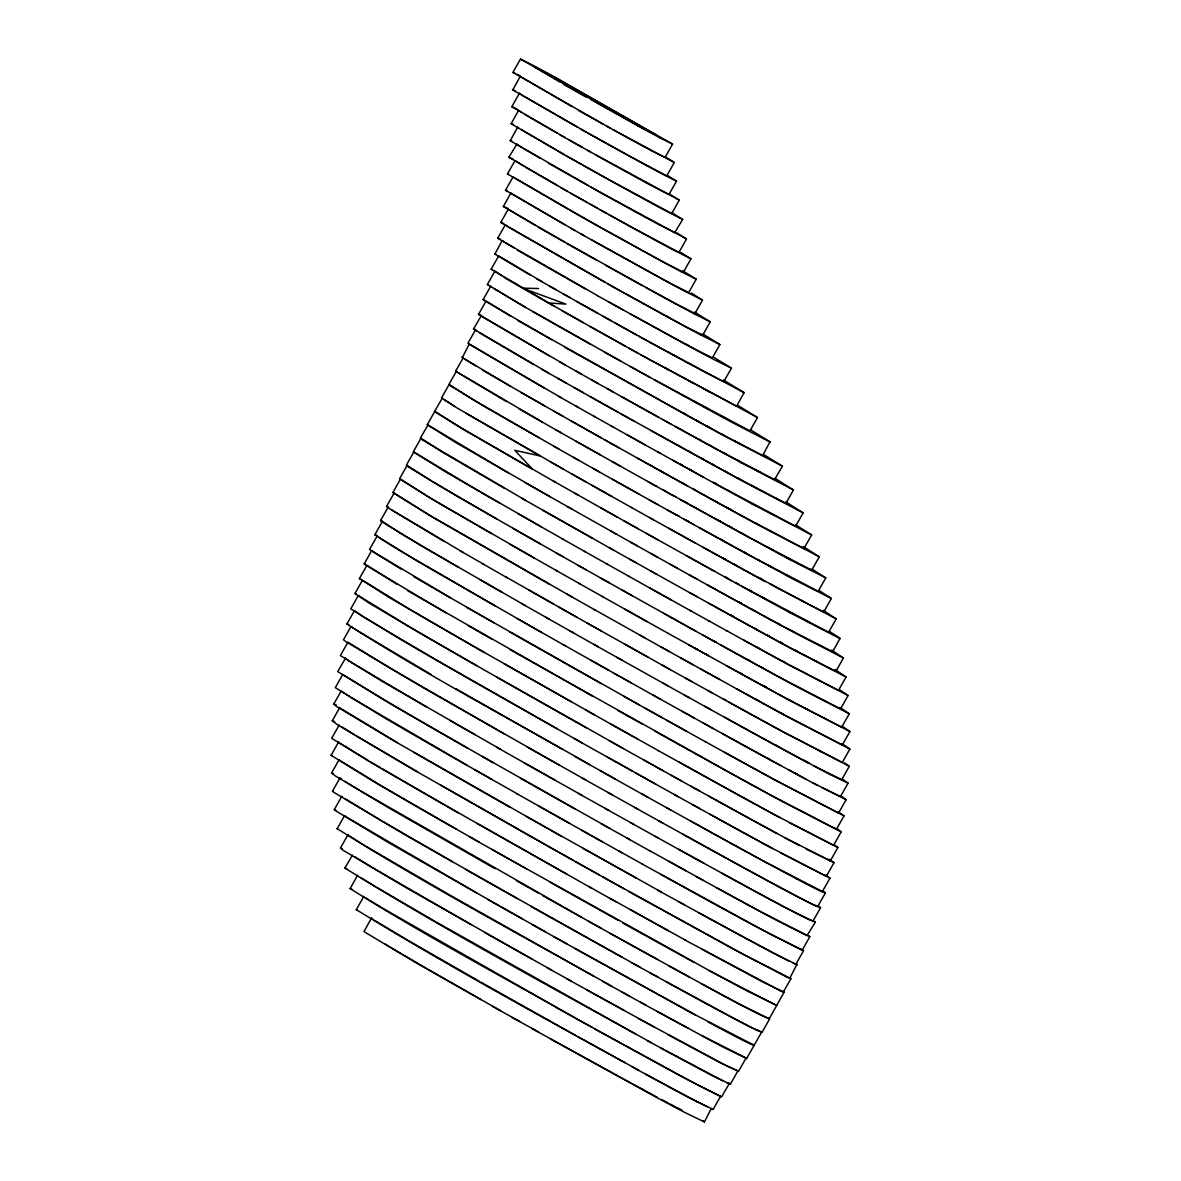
<?xml version="1.0" encoding="UTF-8"?>
<svg xmlns="http://www.w3.org/2000/svg" width="1181" height="1181" viewBox="0 0 1181 1181"><rect width="100%" height="100%" fill="white"/><g stroke="black" fill="none" stroke-linecap="round" stroke-linejoin="round"><path stroke-width="1.5" d="M706.858 584.595L740.118 602.945A354.33 4.532 29.5 0 0 782.294 625.96L832.516 651.646M832.516 652.015L840.075 638.301L829.092 631.171M339.213 724.986L331.669 738.332L372.96 763.635L458.184 812.823M352.469 855.074L344.926 868.079C444.587 929.757 548.707 985.781 651.454 1042.749M753.301 1044.344L754.172 1045.539L743.469 1040.579A355.599 4.547 29.5 0 1 718.816 1027.691L707.699 1021.727M657.049 1011.438L722.004 1046.558L746.613 1058.575L761.76 1031.84M696.332 1101.46L713.117 1109.299M508.302 209.126L500.744 222.486L616.32 288.651M670.719 318.604A220.419 2.82 29.5 0 0 686.574 327.093L702.695 335.183L710.239 321.837L694.827 312.197M612.127 986.46C520.29 934.629 426.001 884.554 337.175 828.649M701.425 983.743A358.153 4.576 29.5 0 0 739.38 1004.175L769.23 1018.731M776.773 1005.385L746.983 990.859A358.153 4.576 29.5 0 1 709.043 970.442L491.665 849.346M602.96 123.99L512.923 72.44L520.467 59.094L533.251 65.457A148.836 1.904 29.5 0 1 555.483 77.518M586.101 132.006L512.834 89.933L520.29 76.263M565.035 137.557L511.831 106.718L519.374 93.358L520.526 93.712M564.37 154.637L511.122 123.769L518.651 110.261L521.618 112.387M588.227 185.55L510.266 140.746L517.647 127.149L518.887 128.153M567.367 191.248L508.878 157.28L516.938 144.052M588.478 220.626L507.446 173.976L515.123 160.513L524.349 166.477M574.601 230.28L505.498 190.259L513.041 176.914L567.574 208.83M564.769 242.194L503.372 206.542L510.871 192.99M597.542 295.634L498.338 238.651L497.762 238.119L505.306 224.774L507.963 226.693M530.461 275.247L494.883 254.077L502.265 240.407L504.257 241.987M554.273 306.204L491.148 269.238L498.707 255.878L542.286 281.86M620.837 361.194L520.275 304.403L487.384 284.503L494.928 271.158L501.851 275.793M551.616 339.715L483.915 300.254L483.162 299.575L490.705 286.23L491.473 286.909M565.241 364.959L478.526 314.367L486.07 301.022L510.871 316.272M548.766 373.137L473.507 329.012L481.361 315.563M561.418 397.849L469.167 344.247L467.912 343.243L475.471 329.898L476.711 330.901M510.266 386.157L462.317 357.636L469.388 343.73M542.005 421.897L455.615 371.203L463.159 357.858M539.053 437.767L473.758 400.064L449.149 384.46L441.591 397.805L456.25 407.475L540.219 455.984L514.754 450.271L532.661 469.344L459.394 427.035L434.549 411.519L442.388 397.938M550.494 496.95L455.896 442.624L427.271 424.673L434.829 411.328L463.439 429.279L555.38 482.247M525.368 500.227L421.824 439.539L420.244 438.284L428.157 424.776M541.592 527.021L446.182 472.208L413.276 451.836L420.997 438.21L442.093 451.969L504.671 488.388M413.97 451.733L406.426 465.078L408.537 467.041L455.748 495.444L540.175 543.791M549.637 584.344L431.803 516.717L392.874 492.536L400.418 479.176L426.799 495.946L491.488 533.561M463.173 552.442L387.796 507.623L386.556 506.472L394.1 493.127L430.43 515.757L572.46 597.246M525.324 605.587L420.953 545.622L381.153 521.234L380.577 520.511L388.121 507.166L388.697 507.889M541.813 632.588L416.273 560.503L374.82 534.772L382.378 521.426L399.65 532.793L458.863 567.544M450.537 597.911L369.461 549.46L377.3 535.894M446.595 613.205L365.106 564.725L364.22 563.824L371.764 550.464M484.343 652.547L389.302 597.512L359.393 578.601L366.937 565.256L396.846 584.167M623.45 748.606L475.028 664.77A203.516 2.598 29.5 0 1 417.439 631.614L368.885 602.915L354.935 593.526L362.493 580.181L409.482 609.234M582.381 743.07L469.078 678.927A205.302 2.628 29.5 0 1 399.887 638.965L350.757 608.879L358.301 595.519L407.445 625.62A205.302 2.628 29.5 0 0 476.652 665.582M589.585 764.624C508.598 718.048 425.559 674.336 346.934 624.011L354.477 610.666L362.759 616.526M558.82 764.801L424.924 688.641L345.723 641.534L343.479 639.792L351.023 626.447L353.267 628.189M500.655 749.374L382.865 681.732L340.379 655.573L347.923 642.228L390.409 668.387L504.361 733.977M467.218 747.986A208.712 2.672 29.5 0 1 384.386 700.2L337.692 671.576L345.634 658.038M491.975 779.445L454.168 758.04A207.886 2.657 29.5 0 1 384.238 717.664L335.315 687.652L342.874 674.307M561.743 836.517L393.908 740.841L336.659 706.563L333.78 704.068L340.571 692.051M546.212 845.109L411.785 768.713L337.249 724.588L332.26 720.809L339.818 707.463M652.296 151.109L665.036 157.442L672.58 144.097L555.336 77.429M479.22 842.112L448.13 824.559A200.298 2.554 29.5 0 1 374.259 781.896L331.093 755.309L338.637 741.963L339.626 742.893M665.065 156.704L674.292 162.506L666.748 175.851L628.144 155.464M495.06 868.729L388.697 807.819L334.902 775.666L331.581 772.994L339.124 759.649M667.25 175.319L676.521 181.151L668.977 194.496L654.968 187.484A158.741 2.022 29.5 0 1 639.482 179.113M517.411 898.638L406.323 835.484L333.81 792.318L332.481 791.211L340.025 777.851L341.353 778.973M499.533 905.945L388.283 842.496L334.932 810.358L334.282 809.62L341.826 796.274L342.475 797.013M606.606 178.479L671.738 213.51L679.282 200.165L668.977 193.654M337.043 828.944L344.586 815.599L346.86 817.252M671.694 212.55L682.662 219.445L674.823 232.48M531.878 958.972L406.663 887.979L343.051 850.261L340.423 848.076L347.967 834.731M632.913 227.933L678.972 252.335L686.515 238.975L676.787 232.834M664.49 262.61L683.4 272.176L690.944 258.831L680.743 252.409M574.468 1017.491C499.415 975.093 423.005 934.407 350.122 888.57L357.666 875.21M657.108 276.147A189.595 2.421 29.5 0 0 673.657 285.049L688.7 292.534L696.259 279.188L682.707 270.789M638.877 1070.34C544.013 1018.066 448.647 966.294 356.308 909.68L363.866 896.335M675.621 303.679L694.959 313.482L702.503 300.136L691.254 292.977M371.557 917.947L363.984 931.617L416.834 963.238L500.655 1010.715M693.085 348.188L712.35 357.873L719.893 344.527L702.975 333.987M713.708 357.267L731.482 368.162L723.717 381.625L705.898 372.665M651.897 360.914L736.634 406.161L744.089 392.52L723.436 379.987M654.51 379.898L749.935 430.903L757.493 417.557L738.14 405.541M723.983 435.449L762.66 455.482L770.027 441.768L750.422 429.751M764.137 454.847L782.398 466.17L774.574 479.648L719.554 450.729M774.957 478.32L793.455 489.982L785.896 503.327L733.416 475.928A354.772 4.532 29.5 0 1 689.35 451.806L650.642 430.401M785.882 501.895L803.124 512.879L795.566 526.224L713.265 482.557M795.64 524.851L811.657 534.949L803.921 548.486L744.709 517.381M711.139 516.614A367.749 4.694 29.5 0 0 751.086 538.506L811.731 570.143L819.274 556.797L803.139 546.508M812.188 569.153L825.755 577.878L818.212 591.223L756.844 559.277M823.821 611.832L831.38 598.487L819.407 590.721M823.305 610.356L836.178 618.903L828.634 632.263L741.771 586.263M708.054 602.841A356.411 4.562 29.5 0 0 742.111 621.619A359.275 4.591 29.5 0 0 785.232 645.166L835.868 671.369L843.411 658.024L831.66 650.067M743.499 639.969A363.822 4.65 29.5 0 0 787.461 663.958L838.51 690.354L846.068 676.993L834.982 669.479M839.661 689.763L848.091 695.535L840.547 708.88L782.826 679.016A367.749 4.709 29.5 0 1 737.446 654.2L720.292 644.737M840.031 707.419L849.257 713.796L841.699 727.142L790.03 700.481A370.716 4.739 29.5 0 1 744.473 675.621M783.579 714.535L842.363 744.901L849.907 731.556L842.009 726.138M843.175 744.37L849.877 749.049L842.333 762.395L783.372 731.969A373.521 4.768 29.5 0 1 728.81 702.09M844.725 762.941L849.272 766.307L841.728 779.652L813.827 765.849M843.101 779.504L848.076 783.151L840.532 796.496L822.375 787.845M724.278 752.179A372.546 4.768 29.5 0 0 773.024 778.899L838.54 813.074L846.083 799.729L840.813 795.714M717.827 766.129A370.908 4.739 29.5 0 0 770.219 794.857L836.473 829.239L844.016 815.894L838.643 812.011M836.916 828.649L841.152 831.896L833.594 845.256L789.484 822.758M806.151 849.08L830.317 860.89L837.86 847.545L834.288 844.755M780.921 853.051L826.272 876.302L834.007 862.706L829.106 859.207M825.903 874.988L829.963 878.147L822.419 891.507L765.199 861.982A360.028 4.606 29.5 0 1 712.822 833.328L666.128 807.42M823.216 891.183L825.401 892.88L817.857 906.24L813.886 904.912A342.431 4.384 29.5 0 1 789.041 892.186L776.035 885.248A355.968 4.547 29.5 0 1 704.658 846.29L682.618 834.111M818.433 906.019L820.559 907.687L813.015 921.032L808.926 919.63A348.321 4.458 29.5 0 1 794.872 912.573A347.554 4.444 29.5 0 1 771.606 900.262M813.296 920.634L815.333 922.243L807.022 935.618L779.106 921.608A348.454 4.458 29.5 0 1 716.439 887.669M550.641 1039.044L656.06 1097.134A339.892 4.34 29.5 0 0 684.493 1112.31L704.422 1121.95L711.287 1108.531M753.138 925.063L801.368 949.952L802.253 950.085L809.797 936.74L808.941 935.883M713.044 1109.579L720.587 1096.234L703.876 1088.114A346.801 4.429 29.5 0 1 676.861 1073.765L575.634 1018.376M793.248 963.179L795.876 964.242L803.641 950.572L768.196 933.079L642.08 864.005M729.371 1083.435L721.517 1096.972L683.061 1077.323L594.604 1028.917M628.897 891.566L735.04 949.982L787.151 977.218L789.794 978.237L797.013 964.213M660.873 1048.108L711.863 1075.448L730.36 1084.232L737.918 1070.872L727.26 1066.133M790.148 977.779L790.93 978.665L783.387 992.01L781.527 991.42L684.36 939.692M769.067 1019.041L784.11 992.202L783.121 991.272M695.757 997.975A353.281 4.517 29.5 0 0 753.316 1028.533L762.011 1032.356L769.554 1019.011L768.964 1018.302M834.007 862.706L784.952 837.772M811.657 534.949L752.253 504.036M507.446 173.976L508.524 174.257M511.831 106.718L517.234 109.169M731.482 368.162L713.457 359.319A270.479 3.454 29.5 0 1 693.158 348.439L608.776 301.996M782.398 466.17L727.097 437.383A353.724 4.517 29.5 0 1 694.546 419.565L517.883 320.538M831.38 598.487L792.923 579.015L699.875 527.981M512.923 72.44L515.196 73.355M473.507 329.012L475.485 329.588M672.58 144.097L659.839 137.764M825.401 892.88L821.43 891.566A342.431 4.37 29.5 0 1 796.511 878.797M820.559 907.687L816.484 906.285M825.755 577.878L787.358 558.377L664.519 490.809M815.333 922.243L786.649 908.263M538.506 288.533L522.474 288.149L504.095 277.432M690.944 258.831L672.033 249.265M505.498 190.259L507.166 190.85M548.161 302.867L565.935 304.137L522.474 288.149L583.237 322.59M332.481 791.211L333.278 791.285M696.259 279.188L681.319 271.778M849.907 731.556L791.137 701.189A372.901 4.768 29.5 0 1 744.709 675.798L668.239 633.415M809.797 936.74L760.682 911.702M512.421 89.564L515.374 90.834M819.274 556.797L758.542 525.102M784.11 992.202L762.011 981.573L701.676 949.066M849.877 749.049L790.916 718.624A373.521 4.768 29.5 0 1 736.383 688.759M844.016 815.894L777.703 781.468M676.521 181.151L662.526 174.138M356.308 909.68L357.193 909.842M674.292 162.506L612.969 129.659M478.526 314.367L481.376 315.445M427.271 424.673L428.334 424.894M483.162 299.575L483.915 299.738M686.515 238.975L598.354 191.337M392.874 492.536L394.026 492.802M331.093 755.309L332.274 755.589M848.091 695.535L790.369 665.671A367.749 4.694 29.5 0 1 744.975 640.84L726.581 630.639M359.393 578.601L360.663 578.911M848.076 783.151L829.933 774.5L775.267 745.093A373.595 4.768 29.5 0 1 724.47 717.221M508.878 157.28L513.218 159.228M386.556 506.472L387.944 506.811M461.83 357.075L462.76 357.312M837.86 847.545L775.149 815.023A369.048 4.724 29.5 0 1 722.757 786.354M364.22 563.824L365.579 564.164M754.157 1045.229L695.225 1014.819L553.549 936.577M849.272 766.307L782.826 731.748A373.595 4.783 29.5 0 1 732.058 703.906M769.554 1019.011L760.889 1015.202M682.662 219.445L666.438 211.222A171.053 2.185 29.5 0 1 652.266 203.575M497.762 238.119L500.345 239.167M374.82 534.772L376.34 535.214M491.148 269.238L492.005 269.489M354.935 593.526L356.367 593.954M829.963 878.147L769.348 846.792A363.128 4.635 29.5 0 1 709.781 814.167M841.152 831.896L782.693 801.678M380.577 520.511L382.172 520.998M757.493 417.557L640.722 354.743M790.93 978.665L743.838 954.632L602.723 876.966M487.384 284.503L488.388 284.828M346.934 624.011L348.705 624.587M334.282 809.62L335.847 810.136M793.455 489.982L740.959 462.583M803.124 512.879L744.753 482.291L621.073 413.926M849.257 713.796L797.574 687.135A370.716 4.739 29.5 0 1 752.105 662.32L702.223 634.743M510.103 140.495L512.17 141.38M679.282 200.165L587.562 150.4M702.503 300.136L683.179 290.334A203.693 2.598 29.5 0 1 666.542 281.344M719.893 344.527L700.628 334.843M455.453 370.79L456.899 371.292M846.068 676.993L794.99 650.598A363.822 4.65 29.5 0 1 751.057 626.624L689.586 592.596M331.581 772.994L333.544 773.703M332.26 720.809L334.695 721.709M761.715 1032.179L751.013 1027.234A355.599 4.547 29.5 0 1 726.315 1014.302L649.978 972.878M836.178 618.903L748.444 572.313A365.889 4.68 29.5 0 1 702.887 547.246M350.122 888.57L352.012 889.263M503.327 206.35L508.553 208.786M846.083 799.729L812.808 782.811M710.239 321.837L694.103 313.747M340.423 848.076L342.387 848.814M843.411 658.024L792.761 631.805A359.275 4.591 29.5 0 1 765.17 616.777M511.093 123.606L513.499 124.669M797.337 964.892L772.226 952.55L698.547 912.692M494.706 253.753L496.005 254.255M744.178 392.801L649.432 342.032M333.78 704.068L336.26 705.042M500.788 222.323L503.8 223.667M840.075 638.655L789.838 612.614M344.926 868.079L346.904 868.862M770.204 442.137L731.526 422.104A345.177 4.414 29.5 0 1 700.687 405.334M726.743 1082.682L729.061 1083.627M823.452 611.965L774.16 586.322M674.617 232.642L658.895 224.567A171.053 2.185 29.5 0 1 644.782 216.95M707.419 1106.789L692.036 1098.965A339.892 4.34 29.5 0 1 663.633 1083.804L631.983 1066.812M775.179 497.88L777.659 499.091M722.61 1080.704L666.276 1050.824M676.595 1107.394L681.836 1110.037M822.773 699.949L826.036 701.603M789.262 961.275L744.104 937.463M517.101 74.3L519.522 75.554M813.325 659.854L816.174 661.33M725.961 1065.483L638.375 1018.494M757.139 470.658L759.885 472.075M805.353 620.394L809.959 622.771M819.23 750.776L821.577 751.987M669.967 1103.955L675.281 1106.715M800.984 600.391L804.069 602M785.07 556.576L791.019 559.691M753.124 468.562L755.781 469.949M547.039 73.296L535.451 67.391L559.897 81.991M645.151 129.452L656.68 135.313L560.975 80.839M721.547 416.214L724.588 417.823M734.715 440.985L740.561 444.086M758.172 489.037L751.072 485.243M767.798 511.919L772.418 514.37M709.811 392.195L702.474 388.269M769.451 530.549L772.374 532.1M786.192 574.881L790.576 577.214M794.001 649.609L798.489 652.001M804.66 708.039L807.893 709.751M804.01 760.254L808.808 762.808M817.222 785.276L788.509 769.791M796.614 878.856L783.579 871.888A355.968 4.547 29.5 0 1 712.246 832.974L690.162 820.751M787.771 611.035L792.185 613.411M795.153 773.009L798.356 774.736M799.242 845.478L772.374 830.981A366.568 4.68 29.5 0 1 726.581 805.944M701.647 1035.516L746.097 1057.999L738.538 1071.344L720.336 1062.782L667.856 1034.645M646.155 182.391L648.9 183.867M737.224 460.088L740.088 461.623M770.219 548.648L773.083 550.184M790.237 629.99L794.562 632.307M779.814 641.785L782.693 643.335M788.834 699.551L791.964 701.234M809.029 763.428L781.542 748.562A373.152 4.768 29.5 0 1 729.637 720.1L704.688 706.297M721.089 433.678L723.938 435.213M737.638 478.01L742.273 480.505M751.086 502.958L755.958 505.586M806.343 779.475L773.998 761.922A373.152 4.768 29.5 0 1 722.034 733.416M669.317 1087.111L645.564 1074.238M670.705 318.59L617.545 289.389M689.232 381.123L693.513 383.441M723.54 452.692L726.684 454.39M754.733 522.622L757.907 524.334M768.3 565.271L771.341 566.924M759.235 577.804L762.276 579.443M770.086 583.872L774.662 586.352M777.349 623.037L780.198 624.572M766.941 634.832L769.791 636.382M781.763 660.592L784.73 662.201M780.803 712.734L783.815 714.372M708.895 970.472L776.552 1005.548L775.577 1004.618M632.455 1083.863L642.863 1089.502M664.8 262.891L589.644 221.393M657.256 276.236L591.223 239.743M681.481 324.554L608.245 284.208M673.938 337.899L630.152 313.866M673.052 354.728L675.931 356.278M665.508 368.073L668.387 369.638M728.825 525.973L731.836 527.612M741.83 533.251L744.99 534.963M757.656 559.499L760.712 561.167M758.025 577.317L762.513 579.768M762.395 597.306L765.391 598.944M742.598 936.636L678.765 901.782M695.255 1014.996L574.66 948.402M688.375 1028.356L640.353 1002.256M647.203 165.871L587.976 133.187M639.659 179.217L596.228 155.242M652.178 203.516L614.031 182.583M644.619 216.861L633.267 210.661M654.746 239.905L625.295 223.74M666.645 281.403L580.934 233.971M659.101 294.763L645.682 287.426M726.95 489.835L729.828 491.414M760.904 666.807L764.048 668.535M762.793 685.305L765.938 687.032M695.786 997.989L666.187 981.795M647.218 1040.638L664.785 1050.027M619.346 1076.718L630.979 1083.051M637.888 125.865L520.467 59.094M630.344 139.225L619.08 133.025M659.323 347.465L685.571 361.77A270.479 3.454 29.5 0 0 705.839 372.62M700.82 405.408L630.551 366.627M693.277 418.753L564.798 347.303M713.294 482.365L716.365 484.048M726.241 507.092L732.028 510.251M718.698 520.437L721.591 522.017M720.602 539.112L723.643 540.765M765.303 581.672L668.446 528.128M756.563 646.878L759.516 648.502M747.543 659.426L750.496 661.035M739.276 672.447L742.406 674.159M694.118 962.412L622.859 923.055M689.128 976.894L610.208 933.433M668.918 965.955L703.33 984.644A353.281 4.517 29.5 0 0 760.859 1015.188M654.761 1027.293L586.617 989.826M617.899 1075.921L531.686 1028.444M665.139 367.955L668.239 369.653M682.825 412.819L685.615 414.339M675.104 426.371L687.076 432.955M677.126 444.765L680.197 446.462M700.525 457.741L703.596 459.424M689.911 469.403L692.981 471.086M692.642 488.506L695.535 490.1M715.627 501.261L718.712 502.958M695.83 490.573L709.013 497.821A365.933 4.68 29.5 0 0 744.65 517.337M718.535 520.467L721.739 522.238M724.588 576.815L747.662 589.599A354.33 4.532 29.5 0 0 789.927 612.673M730.404 614.947L733.49 616.644A337.323 4.311 29.5 0 1 730.478 614.917M726.994 665.995L744.547 675.665M734.095 792.584L678.809 761.981M709.102 796.304L726.551 805.929M724.027 874.339L678.588 849.346M696.2 876.538L719.199 889.131M711.656 902.476L660.858 874.442M685.615 940.268L609.972 898.328M636.323 1034.438L436.247 922.081M624.852 1062.649L577.804 1036.638M627.465 155.036L580.299 128.877M632.839 210.395L590.633 187.026M617.25 219.297L632.573 227.726M642.449 285.654L538.182 227.21M638.773 336.142L659.441 347.568M662.644 419.491L696.879 438.446M679.547 463.69L682.426 465.284M672.786 460.236L716.557 484.476A365.933 4.68 29.5 0 0 752.194 503.992M703.374 477.213L658.053 452.072M681.732 482.483L684.877 484.225M673.244 495.385L676.344 497.098M684.094 501.394L687.194 503.106M694.546 507.151L697.484 508.775M680.271 499.548L711.051 516.555M676.004 514.503L678.957 516.141M686.353 520.231L689.305 521.854M731.497 580.698L687.165 556.118M708.674 620.748L727.836 631.392M713.368 640.619L716.483 642.346M705.411 653.787L708.452 655.47M700.776 669.051L719.509 679.415M707.714 690.442L732.043 703.891M703.389 723.112L731.792 738.804A372.546 4.768 29.5 0 0 780.552 765.524M705.323 741.683L725.296 752.74M717.753 766.085L654.702 731.083M722.713 786.325L658.348 750.644M690.649 786.103L717.295 800.807A363.128 4.635 29.5 0 0 776.891 833.446M692.524 804.63L720.351 819.968M703.743 863.193L655.204 836.369M703.271 880.362L649.624 850.66M657.566 890.061L684.434 904.823M668.343 930.746L630.403 909.71M657.522 959.533L588.448 921.283M632.012 962.943L658.304 977.307M621.988 992.114L645.918 1005.149M606.576 126.116L617.028 131.814M608.717 214.573L624.321 223.165M615.463 323.225L648.266 341.398M628.942 348.218L650.318 360.057M650.244 377.551L604.096 351.894M671.192 424.259L621.56 396.683M649.432 464.591L652.473 466.274M660.061 470.496L663.102 472.179M687.814 486.203L605.026 440.041M662.836 489.613L665.789 491.252M666.719 509.601L693.601 524.571M683.651 519.005L710.416 533.886A365.889 4.68 29.5 0 0 755.973 558.953M714.402 571.25L645.889 533.133M688.892 574.645L715.597 589.481M689.807 610.282L709.766 621.383M715.907 642.346L663.53 613.234M694.369 647.705L697.602 649.491M688.685 644.796L708.334 655.706M681.142 658.142L737.21 689.173A372.901 4.768 29.5 0 0 783.638 714.564M685.305 678.012L712.232 692.952M684.183 694.915L710.932 709.751M681.998 711.228L713.413 728.647M705.869 741.993L645.298 708.32M671.266 775.341L700.067 791.285M674.469 794.621L700.008 808.734M658.585 820.765L728.544 859.384A352.868 4.517 29.5 0 0 779.135 886.901A347.554 4.444 29.5 0 0 802.357 899.199A348.321 4.458 29.5 0 0 816.44 906.27M668.402 861.082L686.663 871.194M661.242 891.995L526.416 816.47M640.486 967.475L530.682 906.299M602.443 981.263L629.532 996.1M624.159 1010.449L567.013 978.887M610.134 127.991L578.424 110.394M599.136 174.316L613.544 182.243M599.756 209.568L615.655 218.352M599.077 226.663L647.203 253.251A181.741 2.318 29.5 0 0 664.386 262.551M605.912 265.415L678.263 305.244A220.419 2.82 29.5 0 0 694.118 313.747M623.007 309.88L597.335 295.604M636.485 334.873L602.96 316.242M638.094 353.281L590.146 326.561M658.186 417.041L606.709 388.387M626.801 434.667L660.489 453.445M637.415 458.154L718.594 503.209A367.749 4.694 29.5 0 0 758.497 525.073M647.705 481.449L674.262 496.256M649.166 499.829L675.99 514.783M650.155 517.942L694.723 542.758M650.805 553.446L677.85 568.533M670.232 564.267L697.13 579.251M650.332 570.748L697.351 596.936M649.491 587.843L690.87 610.902M696.273 631.466L621.87 589.939M660.666 646.745L692.848 664.652M661.744 664.888L691.741 681.57M662.703 682.972L689.542 697.882M652.842 694.974L694.074 717.93M666.335 720.056L686.53 731.275M643.601 759.87L663.161 770.78M682.013 781.276L609.263 740.723M636.057 773.23L678.425 796.762M641.962 793.957L670.882 810.122M634.418 807.302L662.748 823.024M630.58 822.64L658.644 838.215M626.609 837.905L651.1 851.56M619.051 851.073L642.641 864.226M636.441 878.221L582.986 848.342M617.752 920.088L550.139 882.237M622.033 957.245L465.58 869.452M594.161 976.48L451.231 895.892L363.837 845.124M555.69 1007.245L592.242 1027.367M576.313 1035.811L481.184 982.356M591.268 99.75L631.245 121.909A118.587 1.521 29.5 0 0 645.239 129.497M605.897 177.991L583.06 165.325M590.397 204.357L606.621 213.318M596.316 260.071L567.042 243.626M611.153 320.76L576.579 301.45M625.133 346.063L562.156 310.81M634.345 421.322L590.736 396.949M610.946 425.81L644.959 444.794M612.053 461.52L656.71 486.469M612.201 479.161L657.699 504.597M631.289 507.402L653.447 519.788M624.026 520.895L658.348 540.086M630.624 542.168L657.891 557.402M629.665 559.189L657.049 574.497M628.336 576.003L671.074 599.889M624.764 609.116L668.21 633.4M639.452 634.891L669.302 651.543M624.247 643.896L647.941 657.153M670.262 669.627L586.75 622.859M616.703 657.241L667.841 685.807M614.445 673.51L660.297 699.167M623.553 696.155L662.246 717.738M617.988 710.519L642.361 724.16M637.622 739.026L585.407 709.796M610.444 723.864L658.585 750.732M607.521 757.183L632.042 770.913M655.735 784.14L574.114 738.494M599.978 770.543L648.177 797.485M607.905 792.481L638.124 809.295M604.893 808.291L634.153 824.559M601.04 823.615L630.078 839.75M622.52 853.095L538.492 805.929M575.442 861.687L624.409 888.953M588.758 886.459L616.851 902.299M601.277 928.31L542.596 895.582M547.069 967.726L571.014 980.909M590.603 151.98L569.316 140.155M598.177 173.681L566.039 155.744M597.955 191.012L548.53 163.258M597.202 208.048L570.703 193.285M598.767 226.398L569.862 210.262M604.879 282.259L509.203 227.461M597.689 313.216L562.909 293.729M590.131 344.07L532.971 311.695M592.08 380.179L613.323 392.033M618.49 412.464L573.922 387.471M593.393 415.963L612.585 426.681M619.597 448.175L571.028 420.908M619.745 465.816L575.368 440.897M592.965 468.34L638.847 494.057M631.569 507.55L571.604 473.861M591.947 485.332L611.861 496.522M601.085 508.022L638.168 528.808M609.898 530.535L637.209 545.843M609.263 547.733L635.88 562.658M606.576 563.795L629.414 576.579M600.258 577.804L632.322 595.77M602.118 596.405L646.996 621.546M594.294 609.514L644.737 637.829M593.777 644.368L621.988 660.164M590.603 660.12L631.097 682.81M639.349 704.954L466.702 607.329M574.837 756.416L615.449 779.135M582.041 777.969L612.437 794.931M578.365 793.411L608.599 810.269M609.839 828.442L482.055 756.298M581.495 830.14L602.295 841.802M547.364 845.891L599.21 874.885M591.666 888.23L455.674 811.214A200.283 2.554 29.5 0 1 381.773 768.536M580.845 916.884L360.707 791.034M532.218 924.59L566.777 943.811M551.719 970.118L484.653 932.547M555.808 1007.068L382.245 907.997M512.111 1017.446L538.698 1032.076M585.968 97.034L563.278 84.22M582.174 147.241L560.074 134.929M581.362 164.233L557.491 150.917M587.415 202.556L560.665 187.617M570.556 228.125L584.551 235.89M585.481 288.961L517.16 250.047M575.738 370.982L598.295 383.604M575.678 405.998L595.268 416.967M601.085 437.782L553.874 411.195M600.509 454.995L555.601 429.722M573.39 457.327L599.49 471.987M574.911 493.23L617.442 517.189M567.352 506.575L616.807 534.388M614.12 550.449L542.95 510.31M584.374 551.306L607.802 564.459M578.203 565.374L609.662 583.045M578.852 583.296L602.709 596.7M566.85 594.028L595.165 610.046M559.307 607.374L601.321 631.023M569.596 630.743L598.147 646.775M563.027 644.516L608.776 670.291M601.232 683.637L509.631 631.865M592.951 696.45L407.548 590.648M594.25 714.712L482.571 651.425A203.663 2.598 29.5 0 1 409.482 609.234M586.706 728.057L496.463 677.008M585.909 780.05L527.243 747.056M582.203 795.463L523.951 762.719M574.66 808.808L520.526 778.279M569.286 823.172L516.865 793.706M518.858 829.815L573.051 860.211M566.806 874.161L477.124 823.452M516.422 880.657L538.226 892.954M545.43 931.839L487.812 899.509M492.182 1006.212L519.95 1021.58M572.017 106.615L519.965 76.219M576.874 126.81L522.091 95.203M559.764 361.962L581.465 374.126M557.698 378.304L583.222 392.653M558.539 396.314L578.572 407.548M553.756 446.211L579.162 460.516M551.32 462.376L586.13 482.01M553.417 481.051L578.572 495.356M572.342 509.336L524.984 482.527M591.917 537.946L521.5 498.102M561.831 538.566L585.746 552.029M555.971 552.811L586.396 569.951M555.69 570.216L580.004 583.901M577.14 617.397L505.94 576.978M545.401 617.058L573.789 633.046M566.245 646.391L517.189 618.519M571.279 701.78L504.007 663.663M556.841 728.662L435.73 659.618L364.176 617.427M562.392 749.315L455.881 688.774M555.247 780.287L496.817 747.322M526.416 868.862L469.566 836.798M501.069 906.816L522.578 918.966M564.68 224.67L510.915 193.197M549.327 286.038L569.714 297.464M541.784 369.269L566.083 382.969M563.145 416.362L521.072 392.505M561.3 432.866L519.138 408.951M558.864 449.031L483.767 406.087L448.78 384.74L456.324 371.395M562.924 468.887L466.215 413.409M563.514 539.466L517.824 513.573M563.234 556.871L512.716 528.232M557.181 570.999L510.207 544.367M529.118 590.19L552.959 603.712M521.559 603.535L549.357 619.228M510.369 649.83L730.257 772.979A369.048 4.709 29.5 0 0 782.59 801.619M474.496 769.643L517.573 793.972M510.03 807.317L413.94 752.43M518.267 829.328L440.661 785.129M479.634 981.485L409.084 941.021M481.125 999.672L428.113 969.394M557.506 185.638L525.87 167.392M536.705 278.834L555.705 289.522M549.327 355.924L483.354 317.335M544.485 405.762L482.512 370.14M534.447 558.096L435.878 501.453L399.591 478.718L407.135 465.373L431.065 480.785M493.097 762.719L461.712 744.68A207.871 2.657 29.5 0 1 391.856 704.348M476.666 892.969L348.041 818.02M471.116 924.62L374.776 868.995M556.694 132.818L530.564 117.731M556.074 149.913L520.983 129.482M544.633 388.313L469.861 344.291M482.675 563.765L507.284 577.834M479.693 579.531L501.955 592.272M495.193 605.971L397.141 549.003M494.13 622.918L413.675 576.608M468.503 625.812L491.901 639.201M449.74 720.307L474.777 734.641M467.174 765.318L351.244 697.691M452.382 861.717L383.102 821.725M532.616 363.91L479.737 332.894M508.642 473.094L427.788 424.924M480.933 492.315L499.917 503.239M496.389 518.799L432.615 481.7M460.014 550.73L483.841 564.341M434.697 921.18L376.887 887.536M540.145 158.239L523.375 148.407M525.427 307.193L493.865 288.504M506.546 401.57L458.346 372.886M479.383 491.414L414 452.131M430.903 674.381L354.551 629.03M426.533 706.947L351.17 662.364M417.469 771.784L355.702 735.542M535.628 225.541L509.38 209.923M444.44 541.592L391.561 509.912M426.577 968.509L391.679 948.063M397.584 742.76L340.6 708.393M407.666 940.194L375.041 920.678M391.826 704.334L344.025 675.34M369.919 761.553L380.297 767.665M381.507 820.795L345.369 799.006M524.733 114.277L529.029 116.83M368.428 760.682L340.822 743.705M401.186 569.094L375.898 553.638M373.255 868.094L354.58 856.609M513.838 247.833L505.498 242.769M380.917 907.2L369.889 900.468M375.455 886.695L361.135 877.911M359.26 790.178L344.896 781.335M395.738 548.146L378.732 537.473M475.456 365.741L465.122 359.275M354.315 734.7L341.899 726.92M362.478 844.297L348.188 835.203M385.39 944.21L390.099 947.088M454.759 406.382L444.189 399.739M521.869 147.507L516.983 144.422M349.827 696.82L341.427 691.225M349.797 661.463L345.251 658.23M366.169 898.077L368.428 899.568M372.65 551.379L374.82 552.885M339.538 760.284L380.312 785.173A196.459 2.51 29.5 0 0 456.56 829.18M371.528 918.272L373.831 919.91M693.808 312.507L694.959 313.482M519.374 93.358L520.201 93.978M701.78 334.312L702.739 335.035M481.051 315.667L482.32 316.656M703.064 1120.828L704.422 1121.95M810.565 569.168L811.731 570.143M729.164 1083.198L730.36 1084.232M841.064 743.794L842.363 744.901M835.129 828.073L836.473 829.239M801.382 949.229L802.253 950.085M745.742 1057.704L746.613 1058.575M829.593 860.108L830.317 860.89M778.338 746.451A353.872 4.517 29.5 0 1 775.076 744.68M758.423 700.554A353.606 4.517 29.5 0 1 755.5 698.96M726.418 700.481A353.606 4.517 29.5 0 1 723.171 698.694M766.469 687.401A352.809 4.503 29.5 0 1 763.457 685.762M712.232 428.895A304.181 3.897 29.5 0 1 706.71 425.883M699.477 421.942A304.181 3.897 29.5 0 1 696.495 420.318M719.17 450.507A353.724 4.517 29.5 0 1 686.678 432.718M708.408 409.143A290.659 3.705 29.5 0 1 703.581 406.53M696.332 402.588A290.659 3.705 29.5 0 1 693.306 400.95M686.013 414.442A290.659 3.72 29.5 0 1 682.869 412.73M724.219 435.597A345.177 4.414 29.5 0 1 693.542 418.915M668.239 1103.039A317.128 4.045 29.5 0 1 661.773 1099.614M657.315 1097.252A317.128 4.045 29.5 0 1 642.538 1089.31M696.687 1101.666A346.801 4.444 29.5 0 1 669.804 1087.391M760.741 911.747A344.66 4.399 29.5 0 1 719.273 889.16M753.301 925.151A344.66 4.414 29.5 0 1 711.833 902.579M786.782 908.322A348.454 4.458 29.5 0 1 724.174 874.427M771.503 900.202A352.868 4.503 29.5 0 1 720.971 872.715M772.684 848.593A360.028 4.606 29.5 0 1 720.292 819.924M780.036 817.695A366.568 4.68 29.5 0 1 734.213 792.643M777.718 781.482A370.908 4.739 29.5 0 1 725.326 752.74M770.071 759.472A353.65 4.517 29.5 0 1 766.956 757.774M757.08 629.591A342.254 4.37 29.5 0 1 754.039 627.938M754.836 610.784A337.323 4.311 29.5 0 1 751.854 609.16M741.196 603.314A337.323 4.311 29.5 0 1 738.081 601.601M765.126 616.762A356.411 4.562 29.5 0 1 715.568 589.467M751.957 591.622A336.777 4.311 29.5 0 1 749.02 590.013M741.565 603.402A336.777 4.311 29.5 0 1 738.583 601.779M723.082 558.17A337.175 4.311 29.5 0 0 726.3 559.942A338.297 4.325 29.5 0 1 723.244 558.155M738.819 584.3A337.175 4.311 29.5 0 1 735.866 582.691M728.337 578.557A337.175 4.311 29.5 0 1 725.237 576.859M736.693 565.537A338.297 4.325 29.5 0 1 733.785 563.942M747.012 553.697A338.297 4.325 29.5 0 1 744.148 552.132M717.015 484.254A320.833 4.104 29.5 0 1 713.929 482.557M727.688 472.607A320.833 4.104 29.5 0 1 724.662 470.953M714.003 465.137A320.833 4.104 29.5 0 1 711.139 463.572M741.24 462.731A354.772 4.547 29.5 0 1 697.159 438.609M711.877 446.344A311.518 3.986 29.5 0 1 708.836 444.676M701.16 440.483A311.518 3.986 29.5 0 1 698.281 438.904M690.767 452.264A311.518 3.986 29.5 0 1 687.844 450.67M690.974 364.427A239.713 3.056 29.5 0 1 688.021 362.847M689.364 345.915A211.635 2.702 29.5 0 1 686.264 344.262M700.805 334.946A243.493 3.115 29.5 0 1 681.717 324.686M668.933 317.349A190.672 2.436 29.5 0 1 666.246 315.888M692.907 348.085A243.493 3.115 29.5 0 1 673.731 337.781M675.724 303.738A203.693 2.598 29.5 0 1 659.205 294.822M681.201 271.704A189.595 2.421 29.5 0 1 664.652 262.802M672.225 249.368A181.741 2.332 29.5 0 1 654.953 240.023M662.231 173.961A158.741 2.022 29.5 0 1 646.848 165.665M547.231 73.399A118.587 1.506 29.5 0 1 561.196 80.972M659.766 137.719A148.836 1.904 29.5 0 1 637.799 125.821M652.192 151.05A148.836 1.904 29.5 0 1 630.211 139.137"/></g></svg>
